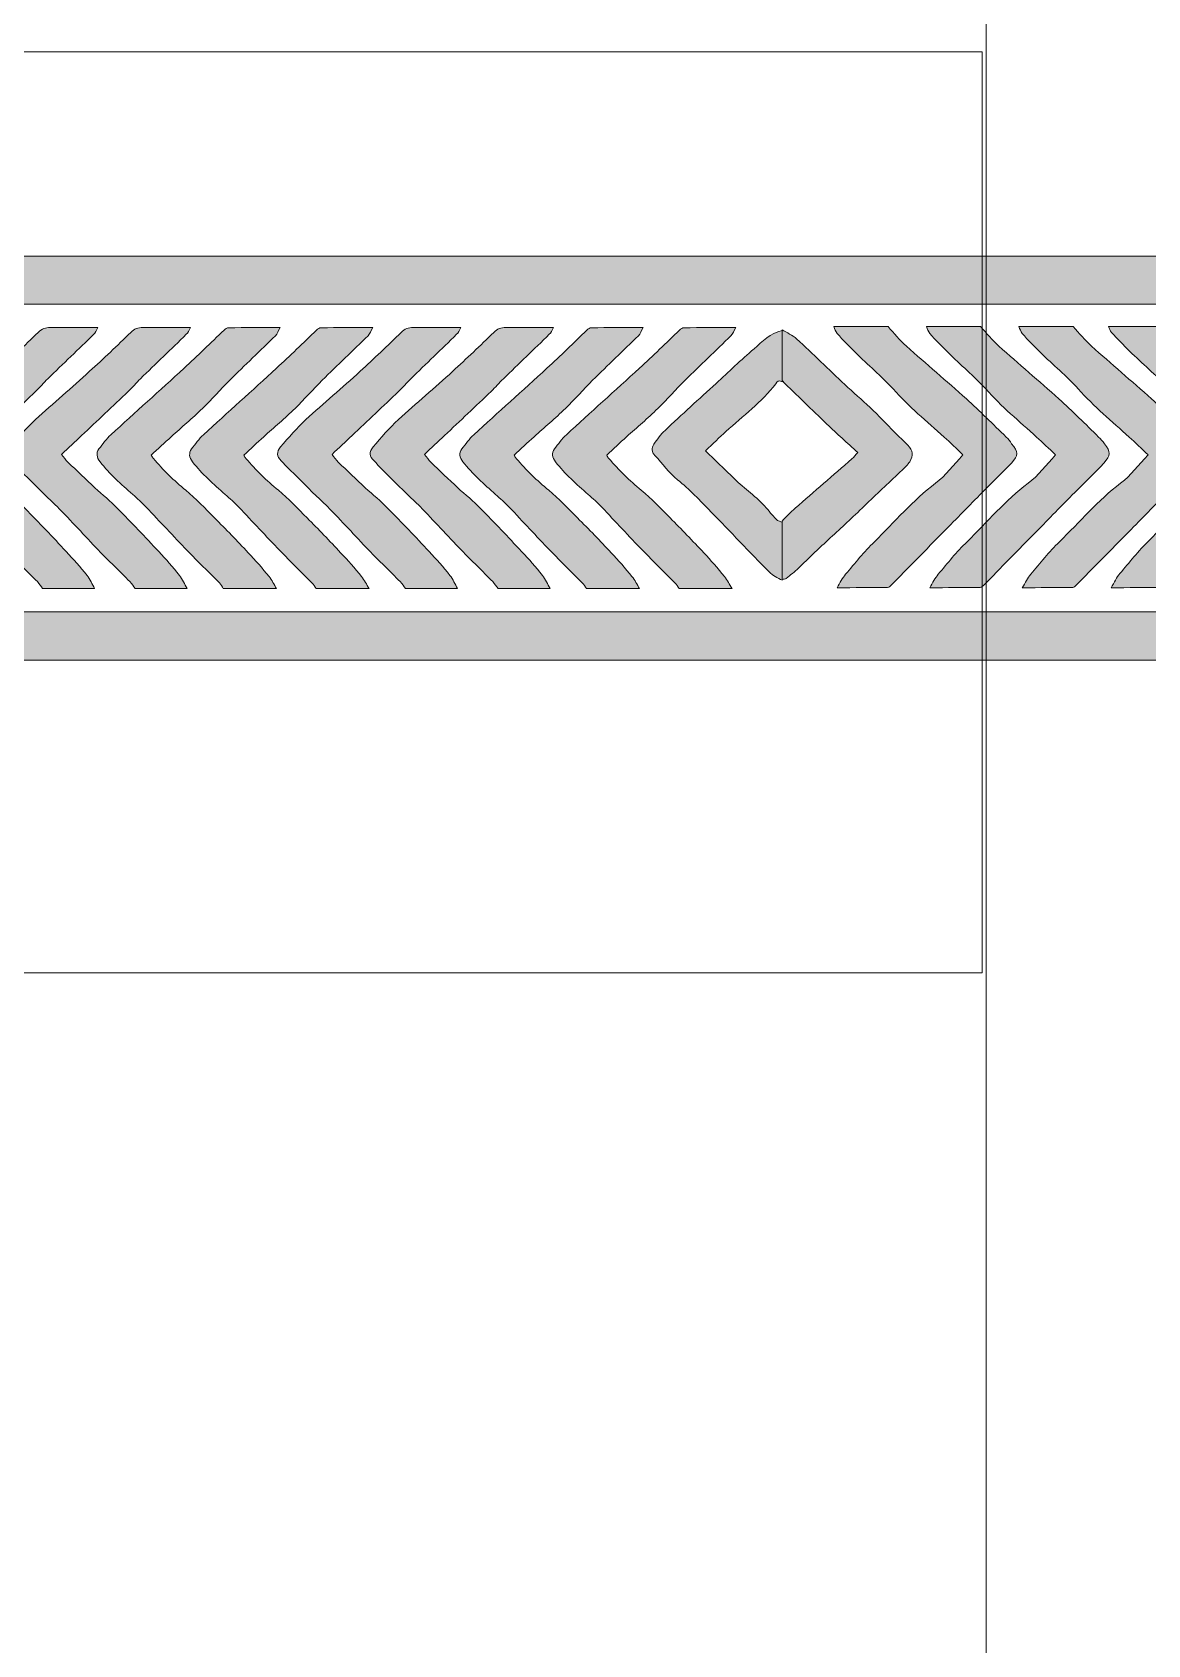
# Model space of a CAD drawing. Header units: millimetres. Extents: x 81 to 254, y 76 to 204.
# Drawn here: x 115.96 to 124.13, y 186.2 to 198.01 of the extents above; entities that cross this region are included whole.
import ezdxf

# ---------------------------------------------------------------- set-up
doc = ezdxf.new("R2010")
doc.units = ezdxf.units.MM
doc.header["$MEASUREMENT"] = 0
doc.layers.get('0').update_dxf_attribs({"lineweight": 0})

# ---------------------------------------------------------------- blocks, each defined once
blk = doc.blocks.new('Block_8')
at = {"true_color": 0xbbbdbf, "transparency": 33554687}
h = blk.add_hatch(color=9, dxfattribs=at)
edge = h.paths.add_edge_path()
edge.add_spline(control_points=[(116.038, 193.936), (116.026, 193.953), (116.015, 193.971), (116, 193.987), (115.924, 194.064), (115.845, 194.14), (115.77, 194.218), (115.667, 194.324), (115.568, 194.432), (115.466, 194.538), (115.435, 194.572), (115.398, 194.602), (115.365, 194.635), (115.286, 194.713), (115.206, 194.791), (115.129, 194.871), (115.095, 194.908), (115.091, 194.935), (115.123, 194.973), (115.182, 195.043), (115.241, 195.112), (115.308, 195.174), (115.439, 195.294), (115.575, 195.408), (115.705, 195.527), (115.807, 195.62), (115.907, 195.716), (116.005, 195.812), (116.033, 195.838), (116.059, 195.849), (116.096, 195.848), (116.196, 195.846), (116.297, 195.848), (116.397, 195.848), (116.409, 195.848), (116.421, 195.848), (116.444, 195.848), (116.431, 195.826), (116.424, 195.809), (116.413, 195.798), (116.302, 195.689), (116.188, 195.582), (116.077, 195.473), (116.046, 195.443), (116.019, 195.41), (115.987, 195.38), (115.875, 195.272), (115.761, 195.164), (115.646, 195.057), (115.598, 195.011), (115.55, 194.966), (115.5, 194.919), (115.517, 194.898), (115.529, 194.877), (115.545, 194.862), (115.611, 194.798), (115.677, 194.736), (115.743, 194.674), (115.798, 194.623), (115.858, 194.577), (115.91, 194.523), (116.012, 194.42), (116.112, 194.314), (116.211, 194.208), (116.263, 194.151), (116.315, 194.093), (116.364, 194.033), (116.386, 194.004), (116.401, 193.969), (116.419, 193.936), (116.292, 193.936), (116.165, 193.936), (116.038, 193.936)], knot_values=[0, 0, 0, 0, 1, 1, 1, 2, 2, 2, 3, 3, 3, 4, 4, 4, 5, 5, 5, 6, 6, 6, 7, 7, 7, 8, 8, 8, 9, 9, 9, 10, 10, 10, 11, 11, 11, 12, 12, 12, 13, 13, 13, 14, 14, 14, 15, 15, 15, 16, 16, 16, 17, 17, 17, 18, 18, 18, 19, 19, 19, 20, 20, 20, 21, 21, 21, 22, 22, 22, 23, 23, 23, 24, 24, 24, 24], degree=3, periodic=0)
h = blk.add_hatch(color=9, dxfattribs=at)
edge = h.paths.add_edge_path()
edge.add_spline(control_points=[(116.716, 193.936), (116.704, 193.953), (116.693, 193.971), (116.678, 193.987), (116.602, 194.064), (116.522, 194.14), (116.447, 194.218), (116.345, 194.324), (116.247, 194.432), (116.144, 194.538), (116.111, 194.572), (116.075, 194.602), (116.042, 194.635), (115.964, 194.713), (115.884, 194.791), (115.807, 194.871), (115.773, 194.908), (115.769, 194.935), (115.801, 194.973), (115.86, 195.043), (115.92, 195.112), (115.986, 195.174), (116.117, 195.294), (116.252, 195.408), (116.383, 195.527), (116.486, 195.62), (116.585, 195.716), (116.684, 195.812), (116.71, 195.838), (116.736, 195.849), (116.774, 195.848), (116.874, 195.846), (116.974, 195.848), (117.075, 195.848), (117.087, 195.848), (117.1, 195.848), (117.122, 195.848), (117.109, 195.826), (117.103, 195.809), (117.091, 195.798), (116.98, 195.689), (116.866, 195.582), (116.755, 195.473), (116.724, 195.443), (116.697, 195.41), (116.666, 195.38), (116.552, 195.272), (116.438, 195.164), (116.324, 195.057), (116.276, 195.011), (116.228, 194.966), (116.177, 194.919), (116.195, 194.898), (116.207, 194.877), (116.224, 194.862), (116.29, 194.798), (116.354, 194.736), (116.421, 194.674), (116.476, 194.623), (116.536, 194.577), (116.587, 194.523), (116.69, 194.42), (116.789, 194.314), (116.889, 194.208), (116.942, 194.151), (116.992, 194.093), (117.041, 194.033), (117.063, 194.004), (117.078, 193.969), (117.097, 193.936), (116.97, 193.936), (116.843, 193.936), (116.716, 193.936)], knot_values=[0, 0, 0, 0, 1, 1, 1, 2, 2, 2, 3, 3, 3, 4, 4, 4, 5, 5, 5, 6, 6, 6, 7, 7, 7, 8, 8, 8, 9, 9, 9, 10, 10, 10, 11, 11, 11, 12, 12, 12, 13, 13, 13, 14, 14, 14, 15, 15, 15, 16, 16, 16, 17, 17, 17, 18, 18, 18, 19, 19, 19, 20, 20, 20, 21, 21, 21, 22, 22, 22, 23, 23, 23, 24, 24, 24, 24], degree=3, periodic=0)
h = blk.add_hatch(color=9, dxfattribs=at)
edge = h.paths.add_edge_path()
edge.add_spline(control_points=[(117.362, 193.936), (117.353, 193.95), (117.345, 193.966), (117.333, 193.978), (117.256, 194.057), (117.175, 194.135), (117.097, 194.215), (116.997, 194.32), (116.897, 194.427), (116.797, 194.532), (116.766, 194.565), (116.731, 194.596), (116.698, 194.626), (116.613, 194.701), (116.528, 194.775), (116.459, 194.865), (116.434, 194.897), (116.428, 194.927), (116.451, 194.959), (116.478, 194.995), (116.506, 195.033), (116.539, 195.063), (116.716, 195.226), (116.897, 195.386), (117.074, 195.549), (117.174, 195.64), (117.269, 195.736), (117.368, 195.829), (117.376, 195.837), (117.389, 195.846), (117.4, 195.846), (117.522, 195.848), (117.645, 195.848), (117.779, 195.848), (117.765, 195.823), (117.757, 195.802), (117.744, 195.788), (117.633, 195.679), (117.519, 195.572), (117.409, 195.462), (117.339, 195.395), (117.278, 195.321), (117.209, 195.255), (117.135, 195.183), (117.056, 195.117), (116.98, 195.048), (116.932, 195.004), (116.883, 194.959), (116.833, 194.913), (116.84, 194.903), (116.845, 194.895), (116.85, 194.889), (116.922, 194.804), (117.001, 194.727), (117.087, 194.656), (117.162, 194.594), (117.229, 194.523), (117.298, 194.454), (117.381, 194.37), (117.463, 194.286), (117.544, 194.199), (117.597, 194.144), (117.648, 194.085), (117.697, 194.025), (117.718, 193.998), (117.734, 193.966), (117.751, 193.936), (117.622, 193.936), (117.492, 193.936), (117.362, 193.936)], knot_values=[0, 0, 0, 0, 1, 1, 1, 2, 2, 2, 3, 3, 3, 4, 4, 4, 5, 5, 5, 6, 6, 6, 7, 7, 7, 8, 8, 8, 9, 9, 9, 10, 10, 10, 11, 11, 11, 12, 12, 12, 13, 13, 13, 14, 14, 14, 15, 15, 15, 16, 16, 16, 17, 17, 17, 18, 18, 18, 19, 19, 19, 20, 20, 20, 21, 21, 21, 22, 22, 22, 23, 23, 23, 23], degree=3, periodic=0)
h = blk.add_hatch(color=9, dxfattribs=at)
edge = h.paths.add_edge_path()
edge.add_spline(control_points=[(118.041, 193.936), (118.031, 193.95), (118.024, 193.966), (118.011, 193.978), (117.934, 194.057), (117.852, 194.135), (117.776, 194.215), (117.675, 194.32), (117.576, 194.427), (117.475, 194.532), (117.444, 194.565), (117.409, 194.596), (117.375, 194.626), (117.291, 194.701), (117.206, 194.775), (117.136, 194.865), (117.112, 194.897), (117.107, 194.927), (117.13, 194.959), (117.156, 194.995), (117.184, 195.033), (117.217, 195.063), (117.394, 195.226), (117.574, 195.386), (117.751, 195.549), (117.851, 195.64), (117.947, 195.736), (118.045, 195.829), (118.055, 195.837), (118.067, 195.846), (118.078, 195.846), (118.2, 195.848), (118.323, 195.848), (118.458, 195.848), (118.442, 195.823), (118.436, 195.802), (118.422, 195.788), (118.311, 195.679), (118.197, 195.572), (118.087, 195.462), (118.018, 195.395), (117.956, 195.321), (117.887, 195.255), (117.813, 195.183), (117.734, 195.117), (117.658, 195.048), (117.609, 195.004), (117.562, 194.959), (117.512, 194.913), (117.518, 194.903), (117.522, 194.895), (117.528, 194.889), (117.599, 194.804), (117.679, 194.727), (117.765, 194.656), (117.84, 194.594), (117.907, 194.523), (117.976, 194.454), (118.058, 194.37), (118.141, 194.286), (118.221, 194.199), (118.274, 194.144), (118.326, 194.085), (118.374, 194.025), (118.396, 193.998), (118.411, 193.966), (118.43, 193.936), (118.3, 193.936), (118.171, 193.936), (118.041, 193.936)], knot_values=[0, 0, 0, 0, 1, 1, 1, 2, 2, 2, 3, 3, 3, 4, 4, 4, 5, 5, 5, 6, 6, 6, 7, 7, 7, 8, 8, 8, 9, 9, 9, 10, 10, 10, 11, 11, 11, 12, 12, 12, 13, 13, 13, 14, 14, 14, 15, 15, 15, 16, 16, 16, 17, 17, 17, 18, 18, 18, 19, 19, 19, 20, 20, 20, 21, 21, 21, 22, 22, 22, 23, 23, 23, 23], degree=3, periodic=0)
h = blk.add_hatch(color=9, dxfattribs=at)
edge = h.paths.add_edge_path()
edge.add_spline(control_points=[(118.696, 193.936), (118.684, 193.953), (118.673, 193.971), (118.658, 193.987), (118.581, 194.064), (118.503, 194.14), (118.427, 194.218), (118.326, 194.324), (118.226, 194.432), (118.124, 194.538), (118.092, 194.572), (118.056, 194.602), (118.021, 194.635), (117.944, 194.713), (117.865, 194.791), (117.786, 194.871), (117.753, 194.908), (117.75, 194.935), (117.781, 194.973), (117.84, 195.043), (117.901, 195.112), (117.967, 195.174), (118.097, 195.294), (118.233, 195.408), (118.364, 195.527), (118.466, 195.62), (118.565, 195.716), (118.665, 195.812), (118.691, 195.838), (118.717, 195.849), (118.755, 195.848), (118.855, 195.846), (118.955, 195.848), (119.055, 195.848), (119.067, 195.848), (119.079, 195.848), (119.102, 195.848), (119.09, 195.826), (119.083, 195.809), (119.071, 195.798), (118.96, 195.689), (118.847, 195.582), (118.736, 195.473), (118.705, 195.443), (118.676, 195.41), (118.646, 195.38), (118.533, 195.272), (118.419, 195.164), (118.305, 195.057), (118.257, 195.011), (118.209, 194.966), (118.158, 194.919), (118.174, 194.898), (118.188, 194.877), (118.204, 194.862), (118.27, 194.798), (118.335, 194.736), (118.402, 194.674), (118.457, 194.623), (118.516, 194.577), (118.568, 194.523), (118.67, 194.42), (118.77, 194.314), (118.87, 194.208), (118.922, 194.151), (118.974, 194.093), (119.021, 194.033), (119.045, 194.004), (119.059, 193.969), (119.077, 193.936), (118.95, 193.936), (118.823, 193.936), (118.696, 193.936)], knot_values=[0, 0, 0, 0, 1, 1, 1, 2, 2, 2, 3, 3, 3, 4, 4, 4, 5, 5, 5, 6, 6, 6, 7, 7, 7, 8, 8, 8, 9, 9, 9, 10, 10, 10, 11, 11, 11, 12, 12, 12, 13, 13, 13, 14, 14, 14, 15, 15, 15, 16, 16, 16, 17, 17, 17, 18, 18, 18, 19, 19, 19, 20, 20, 20, 21, 21, 21, 22, 22, 22, 23, 23, 23, 24, 24, 24, 24], degree=3, periodic=0)
h = blk.add_hatch(color=9, dxfattribs=at)
edge = h.paths.add_edge_path()
edge.add_spline(control_points=[(119.374, 193.936), (119.362, 193.953), (119.351, 193.971), (119.336, 193.987), (119.26, 194.064), (119.181, 194.14), (119.106, 194.218), (119.003, 194.324), (118.903, 194.432), (118.803, 194.538), (118.77, 194.572), (118.733, 194.602), (118.7, 194.635), (118.622, 194.713), (118.542, 194.791), (118.466, 194.871), (118.431, 194.908), (118.427, 194.935), (118.459, 194.973), (118.518, 195.043), (118.577, 195.112), (118.644, 195.174), (118.775, 195.294), (118.911, 195.408), (119.042, 195.527), (119.144, 195.62), (119.243, 195.716), (119.343, 195.812), (119.368, 195.838), (119.394, 195.849), (119.432, 195.848), (119.532, 195.846), (119.632, 195.848), (119.733, 195.848), (119.746, 195.848), (119.758, 195.848), (119.78, 195.848), (119.768, 195.826), (119.762, 195.809), (119.749, 195.798), (119.638, 195.689), (119.525, 195.582), (119.414, 195.473), (119.382, 195.443), (119.355, 195.41), (119.324, 195.38), (119.209, 195.272), (119.097, 195.164), (118.982, 195.057), (118.934, 195.011), (118.886, 194.966), (118.836, 194.919), (118.853, 194.898), (118.865, 194.877), (118.882, 194.862), (118.948, 194.798), (119.013, 194.736), (119.079, 194.674), (119.135, 194.623), (119.194, 194.577), (119.246, 194.523), (119.349, 194.42), (119.447, 194.314), (119.547, 194.208), (119.6, 194.151), (119.651, 194.093), (119.699, 194.033), (119.722, 194.004), (119.737, 193.969), (119.755, 193.936), (119.629, 193.936), (119.502, 193.936), (119.374, 193.936)], knot_values=[0, 0, 0, 0, 1, 1, 1, 2, 2, 2, 3, 3, 3, 4, 4, 4, 5, 5, 5, 6, 6, 6, 7, 7, 7, 8, 8, 8, 9, 9, 9, 10, 10, 10, 11, 11, 11, 12, 12, 12, 13, 13, 13, 14, 14, 14, 15, 15, 15, 16, 16, 16, 17, 17, 17, 18, 18, 18, 19, 19, 19, 20, 20, 20, 21, 21, 21, 22, 22, 22, 23, 23, 23, 24, 24, 24, 24], degree=3, periodic=0)
h = blk.add_hatch(color=9, dxfattribs=at)
edge = h.paths.add_edge_path()
edge.add_spline(control_points=[(120.022, 193.936), (120.011, 193.95), (120.003, 193.966), (119.991, 193.978), (119.913, 194.057), (119.833, 194.135), (119.755, 194.215), (119.655, 194.32), (119.556, 194.427), (119.456, 194.532), (119.424, 194.565), (119.389, 194.596), (119.356, 194.626), (119.271, 194.701), (119.187, 194.775), (119.117, 194.865), (119.092, 194.897), (119.087, 194.927), (119.109, 194.959), (119.137, 194.995), (119.164, 195.033), (119.197, 195.063), (119.374, 195.226), (119.555, 195.386), (119.732, 195.549), (119.832, 195.64), (119.928, 195.736), (120.025, 195.829), (120.034, 195.837), (120.047, 195.846), (120.058, 195.846), (120.18, 195.848), (120.303, 195.848), (120.437, 195.848), (120.423, 195.823), (120.416, 195.802), (120.402, 195.788), (120.291, 195.679), (120.178, 195.572), (120.067, 195.462), (119.999, 195.395), (119.936, 195.321), (119.867, 195.255), (119.793, 195.183), (119.715, 195.117), (119.638, 195.048), (119.59, 195.004), (119.541, 194.959), (119.491, 194.913), (119.499, 194.903), (119.503, 194.895), (119.508, 194.889), (119.58, 194.804), (119.659, 194.727), (119.746, 194.656), (119.819, 194.594), (119.888, 194.523), (119.956, 194.454), (120.04, 194.37), (120.122, 194.286), (120.202, 194.199), (120.255, 194.144), (120.306, 194.085), (120.355, 194.025), (120.377, 193.998), (120.392, 193.966), (120.41, 193.936), (120.281, 193.936), (120.152, 193.936), (120.022, 193.936)], knot_values=[0, 0, 0, 0, 1, 1, 1, 2, 2, 2, 3, 3, 3, 4, 4, 4, 5, 5, 5, 6, 6, 6, 7, 7, 7, 8, 8, 8, 9, 9, 9, 10, 10, 10, 11, 11, 11, 12, 12, 12, 13, 13, 13, 14, 14, 14, 15, 15, 15, 16, 16, 16, 17, 17, 17, 18, 18, 18, 19, 19, 19, 20, 20, 20, 21, 21, 21, 22, 22, 22, 23, 23, 23, 23], degree=3, periodic=0)
h = blk.add_hatch(color=9, dxfattribs=at)
edge = h.paths.add_edge_path()
edge.add_spline(control_points=[(120.7, 193.936), (120.69, 193.95), (120.682, 193.966), (120.67, 193.978), (120.591, 194.057), (120.511, 194.135), (120.434, 194.215), (120.332, 194.32), (120.234, 194.427), (120.134, 194.532), (120.102, 194.565), (120.068, 194.596), (120.034, 194.626), (119.949, 194.701), (119.864, 194.775), (119.795, 194.865), (119.771, 194.897), (119.764, 194.927), (119.788, 194.959), (119.815, 194.995), (119.841, 195.033), (119.875, 195.063), (120.052, 195.226), (120.231, 195.386), (120.41, 195.549), (120.51, 195.64), (120.606, 195.736), (120.704, 195.829), (120.713, 195.837), (120.725, 195.846), (120.735, 195.846), (120.858, 195.848), (120.982, 195.848), (121.116, 195.848), (121.101, 195.823), (121.095, 195.802), (121.08, 195.788), (120.969, 195.679), (120.856, 195.572), (120.744, 195.462), (120.676, 195.395), (120.614, 195.321), (120.544, 195.255), (120.471, 195.183), (120.393, 195.117), (120.316, 195.048), (120.267, 195.004), (120.219, 194.959), (120.17, 194.913), (120.176, 194.903), (120.18, 194.895), (120.186, 194.889), (120.258, 194.804), (120.338, 194.727), (120.423, 194.656), (120.498, 194.594), (120.566, 194.523), (120.635, 194.454), (120.717, 194.37), (120.799, 194.286), (120.881, 194.199), (120.932, 194.144), (120.984, 194.085), (121.032, 194.025), (121.054, 193.998), (121.069, 193.966), (121.088, 193.936), (120.958, 193.936), (120.829, 193.936), (120.7, 193.936)], knot_values=[0, 0, 0, 0, 1, 1, 1, 2, 2, 2, 3, 3, 3, 4, 4, 4, 5, 5, 5, 6, 6, 6, 7, 7, 7, 8, 8, 8, 9, 9, 9, 10, 10, 10, 11, 11, 11, 12, 12, 12, 13, 13, 13, 14, 14, 14, 15, 15, 15, 16, 16, 16, 17, 17, 17, 18, 18, 18, 19, 19, 19, 20, 20, 20, 21, 21, 21, 22, 22, 22, 23, 23, 23, 23], degree=3, periodic=0)
h = blk.add_hatch(color=9, dxfattribs=at)
edge = h.paths.add_edge_path()
edge.add_spline(control_points=[(121.454, 193.997), (121.422, 194.016), (121.386, 194.031), (121.36, 194.058), (121.216, 194.204), (121.076, 194.353), (120.932, 194.499), (120.854, 194.58), (120.776, 194.663), (120.689, 194.733), (120.624, 194.785), (120.578, 194.851), (120.523, 194.911), (120.499, 194.936), (120.496, 194.966), (120.516, 194.994), (120.54, 195.029), (120.564, 195.066), (120.597, 195.094), (120.72, 195.211), (120.846, 195.324), (120.971, 195.438), (121.063, 195.523), (121.154, 195.611), (121.249, 195.691), (121.311, 195.744), (121.366, 195.81), (121.454, 195.825), (121.454, 195.7), (121.454, 195.575), (121.454, 195.451), (121.432, 195.468), (121.419, 195.451), (121.408, 195.436), (121.304, 195.302), (121.169, 195.2), (121.043, 195.087), (120.996, 195.043), (120.95, 194.997), (120.893, 194.945), (120.976, 194.865), (121.054, 194.789), (121.134, 194.714), (121.211, 194.643), (121.299, 194.583), (121.364, 194.497), (121.381, 194.475), (121.401, 194.455), (121.422, 194.436), (121.429, 194.429), (121.443, 194.428), (121.454, 194.423), (121.454, 194.281), (121.454, 194.139), (121.454, 193.997)], knot_values=[0, 0, 0, 0, 1, 1, 1, 2, 2, 2, 3, 3, 3, 4, 4, 4, 5, 5, 5, 6, 6, 6, 7, 7, 7, 8, 8, 8, 9, 9, 9, 10, 10, 10, 11, 11, 11, 12, 12, 12, 13, 13, 13, 14, 14, 14, 15, 15, 15, 16, 16, 16, 17, 17, 17, 18, 18, 18, 18], degree=3, periodic=0)
for points, knots in [([(116.038, 193.936), (116.026, 193.953), (116.015, 193.971), (116, 193.987), (115.924, 194.064), (115.845, 194.14), (115.77, 194.218), (115.667, 194.324), (115.568, 194.432), (115.466, 194.538), (115.435, 194.572), (115.398, 194.602), (115.365, 194.635), (115.286, 194.713), (115.206, 194.791), (115.129, 194.871), (115.095, 194.908), (115.091, 194.935), (115.123, 194.973), (115.182, 195.043), (115.241, 195.112), (115.308, 195.174), (115.439, 195.294), (115.575, 195.408), (115.705, 195.527), (115.807, 195.62), (115.907, 195.716), (116.005, 195.812), (116.033, 195.838), (116.059, 195.849), (116.096, 195.848), (116.196, 195.846), (116.297, 195.848), (116.397, 195.848), (116.409, 195.848), (116.421, 195.848), (116.444, 195.848), (116.431, 195.826), (116.424, 195.809), (116.413, 195.798), (116.302, 195.689), (116.188, 195.582), (116.077, 195.473), (116.046, 195.443), (116.019, 195.41), (115.987, 195.38), (115.875, 195.272), (115.761, 195.164), (115.646, 195.057), (115.598, 195.011), (115.55, 194.966), (115.5, 194.919), (115.517, 194.898), (115.529, 194.877), (115.545, 194.862), (115.611, 194.798), (115.677, 194.736), (115.743, 194.674), (115.798, 194.623), (115.858, 194.577), (115.91, 194.523), (116.012, 194.42), (116.112, 194.314), (116.211, 194.208), (116.263, 194.151), (116.315, 194.093), (116.364, 194.033), (116.386, 194.004), (116.401, 193.969), (116.419, 193.936), (116.292, 193.936), (116.165, 193.936), (116.038, 193.936)], [0, 0, 0, 0, 1, 1, 1, 2, 2, 2, 3, 3, 3, 4, 4, 4, 5, 5, 5, 6, 6, 6, 7, 7, 7, 8, 8, 8, 9, 9, 9, 10, 10, 10, 11, 11, 11, 12, 12, 12, 13, 13, 13, 14, 14, 14, 15, 15, 15, 16, 16, 16, 17, 17, 17, 18, 18, 18, 19, 19, 19, 20, 20, 20, 21, 21, 21, 22, 22, 22, 23, 23, 23, 24, 24, 24, 24]), ([(116.716, 193.936), (116.704, 193.953), (116.693, 193.971), (116.678, 193.987), (116.602, 194.064), (116.522, 194.14), (116.447, 194.218), (116.345, 194.324), (116.247, 194.432), (116.144, 194.538), (116.111, 194.572), (116.075, 194.602), (116.042, 194.635), (115.964, 194.713), (115.884, 194.791), (115.807, 194.871), (115.773, 194.908), (115.769, 194.935), (115.801, 194.973), (115.86, 195.043), (115.92, 195.112), (115.986, 195.174), (116.117, 195.294), (116.252, 195.408), (116.383, 195.527), (116.486, 195.62), (116.585, 195.716), (116.684, 195.812), (116.71, 195.838), (116.736, 195.849), (116.774, 195.848), (116.874, 195.846), (116.974, 195.848), (117.075, 195.848), (117.087, 195.848), (117.1, 195.848), (117.122, 195.848), (117.109, 195.826), (117.103, 195.809), (117.091, 195.798), (116.98, 195.689), (116.866, 195.582), (116.755, 195.473), (116.724, 195.443), (116.697, 195.41), (116.666, 195.38), (116.552, 195.272), (116.438, 195.164), (116.324, 195.057), (116.276, 195.011), (116.228, 194.966), (116.177, 194.919), (116.195, 194.898), (116.207, 194.877), (116.224, 194.862), (116.29, 194.798), (116.354, 194.736), (116.421, 194.674), (116.476, 194.623), (116.536, 194.577), (116.587, 194.523), (116.69, 194.42), (116.789, 194.314), (116.889, 194.208), (116.942, 194.151), (116.992, 194.093), (117.041, 194.033), (117.063, 194.004), (117.078, 193.969), (117.097, 193.936), (116.97, 193.936), (116.843, 193.936), (116.716, 193.936)], [0, 0, 0, 0, 1, 1, 1, 2, 2, 2, 3, 3, 3, 4, 4, 4, 5, 5, 5, 6, 6, 6, 7, 7, 7, 8, 8, 8, 9, 9, 9, 10, 10, 10, 11, 11, 11, 12, 12, 12, 13, 13, 13, 14, 14, 14, 15, 15, 15, 16, 16, 16, 17, 17, 17, 18, 18, 18, 19, 19, 19, 20, 20, 20, 21, 21, 21, 22, 22, 22, 23, 23, 23, 24, 24, 24, 24]), ([(117.362, 193.936), (117.353, 193.95), (117.345, 193.966), (117.333, 193.978), (117.256, 194.057), (117.175, 194.135), (117.097, 194.215), (116.997, 194.32), (116.897, 194.427), (116.797, 194.532), (116.766, 194.565), (116.731, 194.596), (116.698, 194.626), (116.613, 194.701), (116.528, 194.775), (116.459, 194.865), (116.434, 194.897), (116.428, 194.927), (116.451, 194.959), (116.478, 194.995), (116.506, 195.033), (116.539, 195.063), (116.716, 195.226), (116.897, 195.386), (117.074, 195.549), (117.174, 195.64), (117.269, 195.736), (117.368, 195.829), (117.376, 195.837), (117.389, 195.846), (117.4, 195.846), (117.522, 195.848), (117.645, 195.848), (117.779, 195.848), (117.765, 195.823), (117.757, 195.802), (117.744, 195.788), (117.633, 195.679), (117.519, 195.572), (117.409, 195.462), (117.339, 195.395), (117.278, 195.321), (117.209, 195.255), (117.135, 195.183), (117.056, 195.117), (116.98, 195.048), (116.932, 195.004), (116.883, 194.959), (116.833, 194.913), (116.84, 194.903), (116.845, 194.895), (116.85, 194.889), (116.922, 194.804), (117.001, 194.727), (117.087, 194.656), (117.162, 194.594), (117.229, 194.523), (117.298, 194.454), (117.381, 194.37), (117.463, 194.286), (117.544, 194.199), (117.597, 194.144), (117.648, 194.085), (117.697, 194.025), (117.718, 193.998), (117.734, 193.966), (117.751, 193.936), (117.622, 193.936), (117.492, 193.936), (117.362, 193.936)], [0, 0, 0, 0, 1, 1, 1, 2, 2, 2, 3, 3, 3, 4, 4, 4, 5, 5, 5, 6, 6, 6, 7, 7, 7, 8, 8, 8, 9, 9, 9, 10, 10, 10, 11, 11, 11, 12, 12, 12, 13, 13, 13, 14, 14, 14, 15, 15, 15, 16, 16, 16, 17, 17, 17, 18, 18, 18, 19, 19, 19, 20, 20, 20, 21, 21, 21, 22, 22, 22, 23, 23, 23, 23]), ([(118.041, 193.936), (118.031, 193.95), (118.024, 193.966), (118.011, 193.978), (117.934, 194.057), (117.852, 194.135), (117.776, 194.215), (117.675, 194.32), (117.576, 194.427), (117.475, 194.532), (117.444, 194.565), (117.409, 194.596), (117.375, 194.626), (117.291, 194.701), (117.206, 194.775), (117.136, 194.865), (117.112, 194.897), (117.107, 194.927), (117.13, 194.959), (117.156, 194.995), (117.184, 195.033), (117.217, 195.063), (117.394, 195.226), (117.574, 195.386), (117.751, 195.549), (117.851, 195.64), (117.947, 195.736), (118.045, 195.829), (118.055, 195.837), (118.067, 195.846), (118.078, 195.846), (118.2, 195.848), (118.323, 195.848), (118.458, 195.848), (118.442, 195.823), (118.436, 195.802), (118.422, 195.788), (118.311, 195.679), (118.197, 195.572), (118.087, 195.462), (118.018, 195.395), (117.956, 195.321), (117.887, 195.255), (117.813, 195.183), (117.734, 195.117), (117.658, 195.048), (117.609, 195.004), (117.562, 194.959), (117.512, 194.913), (117.518, 194.903), (117.522, 194.895), (117.528, 194.889), (117.599, 194.804), (117.679, 194.727), (117.765, 194.656), (117.84, 194.594), (117.907, 194.523), (117.976, 194.454), (118.058, 194.37), (118.141, 194.286), (118.221, 194.199), (118.274, 194.144), (118.326, 194.085), (118.374, 194.025), (118.396, 193.998), (118.411, 193.966), (118.43, 193.936), (118.3, 193.936), (118.171, 193.936), (118.041, 193.936)], [0, 0, 0, 0, 1, 1, 1, 2, 2, 2, 3, 3, 3, 4, 4, 4, 5, 5, 5, 6, 6, 6, 7, 7, 7, 8, 8, 8, 9, 9, 9, 10, 10, 10, 11, 11, 11, 12, 12, 12, 13, 13, 13, 14, 14, 14, 15, 15, 15, 16, 16, 16, 17, 17, 17, 18, 18, 18, 19, 19, 19, 20, 20, 20, 21, 21, 21, 22, 22, 22, 23, 23, 23, 23]), ([(118.696, 193.936), (118.684, 193.953), (118.673, 193.971), (118.658, 193.987), (118.581, 194.064), (118.503, 194.14), (118.427, 194.218), (118.326, 194.324), (118.226, 194.432), (118.124, 194.538), (118.092, 194.572), (118.056, 194.602), (118.021, 194.635), (117.944, 194.713), (117.865, 194.791), (117.786, 194.871), (117.753, 194.908), (117.75, 194.935), (117.781, 194.973), (117.84, 195.043), (117.901, 195.112), (117.967, 195.174), (118.097, 195.294), (118.233, 195.408), (118.364, 195.527), (118.466, 195.62), (118.565, 195.716), (118.665, 195.812), (118.691, 195.838), (118.717, 195.849), (118.755, 195.848), (118.855, 195.846), (118.955, 195.848), (119.055, 195.848), (119.067, 195.848), (119.079, 195.848), (119.102, 195.848), (119.09, 195.826), (119.083, 195.809), (119.071, 195.798), (118.96, 195.689), (118.847, 195.582), (118.736, 195.473), (118.705, 195.443), (118.676, 195.41), (118.646, 195.38), (118.533, 195.272), (118.419, 195.164), (118.305, 195.057), (118.257, 195.011), (118.209, 194.966), (118.158, 194.919), (118.174, 194.898), (118.188, 194.877), (118.204, 194.862), (118.27, 194.798), (118.335, 194.736), (118.402, 194.674), (118.457, 194.623), (118.516, 194.577), (118.568, 194.523), (118.67, 194.42), (118.77, 194.314), (118.87, 194.208), (118.922, 194.151), (118.974, 194.093), (119.021, 194.033), (119.045, 194.004), (119.059, 193.969), (119.077, 193.936), (118.95, 193.936), (118.823, 193.936), (118.696, 193.936)], [0, 0, 0, 0, 1, 1, 1, 2, 2, 2, 3, 3, 3, 4, 4, 4, 5, 5, 5, 6, 6, 6, 7, 7, 7, 8, 8, 8, 9, 9, 9, 10, 10, 10, 11, 11, 11, 12, 12, 12, 13, 13, 13, 14, 14, 14, 15, 15, 15, 16, 16, 16, 17, 17, 17, 18, 18, 18, 19, 19, 19, 20, 20, 20, 21, 21, 21, 22, 22, 22, 23, 23, 23, 24, 24, 24, 24]), ([(119.374, 193.936), (119.362, 193.953), (119.351, 193.971), (119.336, 193.987), (119.26, 194.064), (119.181, 194.14), (119.106, 194.218), (119.003, 194.324), (118.903, 194.432), (118.803, 194.538), (118.77, 194.572), (118.733, 194.602), (118.7, 194.635), (118.622, 194.713), (118.542, 194.791), (118.466, 194.871), (118.431, 194.908), (118.427, 194.935), (118.459, 194.973), (118.518, 195.043), (118.577, 195.112), (118.644, 195.174), (118.775, 195.294), (118.911, 195.408), (119.042, 195.527), (119.144, 195.62), (119.243, 195.716), (119.343, 195.812), (119.368, 195.838), (119.394, 195.849), (119.432, 195.848), (119.532, 195.846), (119.632, 195.848), (119.733, 195.848), (119.746, 195.848), (119.758, 195.848), (119.78, 195.848), (119.768, 195.826), (119.762, 195.809), (119.749, 195.798), (119.638, 195.689), (119.525, 195.582), (119.414, 195.473), (119.382, 195.443), (119.355, 195.41), (119.324, 195.38), (119.209, 195.272), (119.097, 195.164), (118.982, 195.057), (118.934, 195.011), (118.886, 194.966), (118.836, 194.919), (118.853, 194.898), (118.865, 194.877), (118.882, 194.862), (118.948, 194.798), (119.013, 194.736), (119.079, 194.674), (119.135, 194.623), (119.194, 194.577), (119.246, 194.523), (119.349, 194.42), (119.447, 194.314), (119.547, 194.208), (119.6, 194.151), (119.651, 194.093), (119.699, 194.033), (119.722, 194.004), (119.737, 193.969), (119.755, 193.936), (119.629, 193.936), (119.502, 193.936), (119.374, 193.936)], [0, 0, 0, 0, 1, 1, 1, 2, 2, 2, 3, 3, 3, 4, 4, 4, 5, 5, 5, 6, 6, 6, 7, 7, 7, 8, 8, 8, 9, 9, 9, 10, 10, 10, 11, 11, 11, 12, 12, 12, 13, 13, 13, 14, 14, 14, 15, 15, 15, 16, 16, 16, 17, 17, 17, 18, 18, 18, 19, 19, 19, 20, 20, 20, 21, 21, 21, 22, 22, 22, 23, 23, 23, 24, 24, 24, 24]), ([(120.022, 193.936), (120.011, 193.95), (120.003, 193.966), (119.991, 193.978), (119.913, 194.057), (119.833, 194.135), (119.755, 194.215), (119.655, 194.32), (119.556, 194.427), (119.456, 194.532), (119.424, 194.565), (119.389, 194.596), (119.356, 194.626), (119.271, 194.701), (119.187, 194.775), (119.117, 194.865), (119.092, 194.897), (119.087, 194.927), (119.109, 194.959), (119.137, 194.995), (119.164, 195.033), (119.197, 195.063), (119.374, 195.226), (119.555, 195.386), (119.732, 195.549), (119.832, 195.64), (119.928, 195.736), (120.025, 195.829), (120.034, 195.837), (120.047, 195.846), (120.058, 195.846), (120.18, 195.848), (120.303, 195.848), (120.437, 195.848), (120.423, 195.823), (120.416, 195.802), (120.402, 195.788), (120.291, 195.679), (120.178, 195.572), (120.067, 195.462), (119.999, 195.395), (119.936, 195.321), (119.867, 195.255), (119.793, 195.183), (119.715, 195.117), (119.638, 195.048), (119.59, 195.004), (119.541, 194.959), (119.491, 194.913), (119.499, 194.903), (119.503, 194.895), (119.508, 194.889), (119.58, 194.804), (119.659, 194.727), (119.746, 194.656), (119.819, 194.594), (119.888, 194.523), (119.956, 194.454), (120.04, 194.37), (120.122, 194.286), (120.202, 194.199), (120.255, 194.144), (120.306, 194.085), (120.355, 194.025), (120.377, 193.998), (120.392, 193.966), (120.41, 193.936), (120.281, 193.936), (120.152, 193.936), (120.022, 193.936)], [0, 0, 0, 0, 1, 1, 1, 2, 2, 2, 3, 3, 3, 4, 4, 4, 5, 5, 5, 6, 6, 6, 7, 7, 7, 8, 8, 8, 9, 9, 9, 10, 10, 10, 11, 11, 11, 12, 12, 12, 13, 13, 13, 14, 14, 14, 15, 15, 15, 16, 16, 16, 17, 17, 17, 18, 18, 18, 19, 19, 19, 20, 20, 20, 21, 21, 21, 22, 22, 22, 23, 23, 23, 23]), ([(120.7, 193.936), (120.69, 193.95), (120.682, 193.966), (120.67, 193.978), (120.591, 194.057), (120.511, 194.135), (120.434, 194.215), (120.332, 194.32), (120.234, 194.427), (120.134, 194.532), (120.102, 194.565), (120.068, 194.596), (120.034, 194.626), (119.949, 194.701), (119.864, 194.775), (119.795, 194.865), (119.771, 194.897), (119.764, 194.927), (119.788, 194.959), (119.815, 194.995), (119.841, 195.033), (119.875, 195.063), (120.052, 195.226), (120.231, 195.386), (120.41, 195.549), (120.51, 195.64), (120.606, 195.736), (120.704, 195.829), (120.713, 195.837), (120.725, 195.846), (120.735, 195.846), (120.858, 195.848), (120.982, 195.848), (121.116, 195.848), (121.101, 195.823), (121.095, 195.802), (121.08, 195.788), (120.969, 195.679), (120.856, 195.572), (120.744, 195.462), (120.676, 195.395), (120.614, 195.321), (120.544, 195.255), (120.471, 195.183), (120.393, 195.117), (120.316, 195.048), (120.267, 195.004), (120.219, 194.959), (120.17, 194.913), (120.176, 194.903), (120.18, 194.895), (120.186, 194.889), (120.258, 194.804), (120.338, 194.727), (120.423, 194.656), (120.498, 194.594), (120.566, 194.523), (120.635, 194.454), (120.717, 194.37), (120.799, 194.286), (120.881, 194.199), (120.932, 194.144), (120.984, 194.085), (121.032, 194.025), (121.054, 193.998), (121.069, 193.966), (121.088, 193.936), (120.958, 193.936), (120.829, 193.936), (120.7, 193.936)], [0, 0, 0, 0, 1, 1, 1, 2, 2, 2, 3, 3, 3, 4, 4, 4, 5, 5, 5, 6, 6, 6, 7, 7, 7, 8, 8, 8, 9, 9, 9, 10, 10, 10, 11, 11, 11, 12, 12, 12, 13, 13, 13, 14, 14, 14, 15, 15, 15, 16, 16, 16, 17, 17, 17, 18, 18, 18, 19, 19, 19, 20, 20, 20, 21, 21, 21, 22, 22, 22, 23, 23, 23, 23]), ([(121.454, 193.997), (121.422, 194.016), (121.386, 194.031), (121.36, 194.058), (121.216, 194.204), (121.076, 194.353), (120.932, 194.499), (120.854, 194.58), (120.776, 194.663), (120.689, 194.733), (120.624, 194.785), (120.578, 194.851), (120.523, 194.911), (120.499, 194.936), (120.496, 194.966), (120.516, 194.994), (120.54, 195.029), (120.564, 195.066), (120.597, 195.094), (120.72, 195.211), (120.846, 195.324), (120.971, 195.438), (121.063, 195.523), (121.154, 195.611), (121.249, 195.691), (121.311, 195.744), (121.366, 195.81), (121.454, 195.825), (121.454, 195.7), (121.454, 195.575), (121.454, 195.451), (121.432, 195.468), (121.419, 195.451), (121.408, 195.436), (121.304, 195.302), (121.169, 195.2), (121.043, 195.087), (120.996, 195.043), (120.95, 194.997), (120.893, 194.945), (120.976, 194.865), (121.054, 194.789), (121.134, 194.714), (121.211, 194.643), (121.299, 194.583), (121.364, 194.497), (121.381, 194.475), (121.401, 194.455), (121.422, 194.436), (121.429, 194.429), (121.443, 194.428), (121.454, 194.423), (121.454, 194.281), (121.454, 194.139), (121.454, 193.997)], [0, 0, 0, 0, 1, 1, 1, 2, 2, 2, 3, 3, 3, 4, 4, 4, 5, 5, 5, 6, 6, 6, 7, 7, 7, 8, 8, 8, 9, 9, 9, 10, 10, 10, 11, 11, 11, 12, 12, 12, 13, 13, 13, 14, 14, 14, 15, 15, 15, 16, 16, 16, 17, 17, 17, 18, 18, 18, 18])]:
    blk.add_open_spline(points, degree=3, knots=knots)
blk = doc.blocks.new('Block_9')
at = {"true_color": 0xbbbdbf, "transparency": 33554687}
h = blk.add_hatch(color=9, dxfattribs=at)
edge = h.paths.add_edge_path()
edge.add_spline(control_points=[(121.454, 195.832), (121.49, 195.81), (121.531, 195.792), (121.561, 195.764), (121.681, 195.655), (121.797, 195.541), (121.914, 195.43), (121.975, 195.374), (122.039, 195.319), (122.099, 195.262), (122.161, 195.203), (122.219, 195.142), (122.278, 195.082), (122.311, 195.05), (122.345, 195.018), (122.376, 194.986), (122.414, 194.947), (122.416, 194.91), (122.389, 194.865), (122.381, 194.854), (122.374, 194.843), (122.365, 194.834), (122.28, 194.752), (122.193, 194.671), (122.106, 194.589), (122.062, 194.547), (122.02, 194.504), (121.975, 194.463), (121.895, 194.387), (121.813, 194.312), (121.731, 194.237), (121.678, 194.187), (121.628, 194.136), (121.575, 194.087), (121.546, 194.06), (121.516, 194.035), (121.485, 194.011), (121.478, 194.005), (121.464, 194.007), (121.454, 194.004), (121.454, 194.146), (121.454, 194.288), (121.454, 194.431), (121.486, 194.462), (121.517, 194.496), (121.551, 194.525), (121.689, 194.646), (121.828, 194.766), (121.966, 194.886), (121.981, 194.899), (121.994, 194.915), (122.009, 194.932), (121.931, 195.004), (121.855, 195.071), (121.783, 195.141), (121.672, 195.246), (121.563, 195.353), (121.454, 195.459), (121.454, 195.584), (121.454, 195.708), (121.454, 195.832)], knot_values=[0, 0, 0, 0, 1, 1, 1, 2, 2, 2, 3, 3, 3, 4, 4, 4, 5, 5, 5, 6, 6, 6, 7, 7, 7, 8, 8, 8, 9, 9, 9, 10, 10, 10, 11, 11, 11, 12, 12, 12, 13, 13, 13, 14, 14, 14, 15, 15, 15, 16, 16, 16, 17, 17, 17, 18, 18, 18, 19, 19, 19, 20, 20, 20, 20], degree=3, periodic=0)
h = blk.add_hatch(color=9, dxfattribs=at)
edge = h.paths.add_edge_path()
edge.add_spline(control_points=[(122.231, 195.855), (122.274, 195.807), (122.317, 195.755), (122.365, 195.712), (122.51, 195.582), (122.659, 195.456), (122.804, 195.325), (122.904, 195.235), (122.999, 195.14), (123.096, 195.046), (123.111, 195.032), (123.124, 195.015), (123.136, 194.997), (123.185, 194.935), (123.187, 194.914), (123.134, 194.855), (123.065, 194.781), (122.99, 194.712), (122.92, 194.64), (122.826, 194.545), (122.733, 194.448), (122.637, 194.352), (122.508, 194.22), (122.379, 194.088), (122.249, 193.957), (122.242, 193.949), (122.23, 193.944), (122.22, 193.944), (122.101, 193.943), (121.983, 193.943), (121.858, 193.943), (121.88, 193.979), (121.896, 194.013), (121.92, 194.041), (121.988, 194.122), (122.055, 194.206), (122.131, 194.279), (122.278, 194.424), (122.412, 194.583), (122.579, 194.707), (122.653, 194.763), (122.71, 194.842), (122.779, 194.915), (122.731, 194.961), (122.686, 195.005), (122.641, 195.046), (122.514, 195.16), (122.383, 195.27), (122.267, 195.398), (122.181, 195.493), (122.083, 195.575), (121.992, 195.664), (121.945, 195.709), (121.901, 195.756), (121.858, 195.804), (121.845, 195.817), (121.842, 195.838), (121.834, 195.855), (121.966, 195.855), (122.098, 195.855), (122.231, 195.855)], knot_values=[0, 0, 0, 0, 1, 1, 1, 2, 2, 2, 3, 3, 3, 4, 4, 4, 5, 5, 5, 6, 6, 6, 7, 7, 7, 8, 8, 8, 9, 9, 9, 10, 10, 10, 11, 11, 11, 12, 12, 12, 13, 13, 13, 14, 14, 14, 15, 15, 15, 16, 16, 16, 17, 17, 17, 18, 18, 18, 19, 19, 19, 20, 20, 20, 20], degree=3, periodic=0)
h = blk.add_hatch(color=9, dxfattribs=at)
edge = h.paths.add_edge_path()
edge.add_spline(control_points=[(122.908, 195.855), (122.953, 195.807), (122.994, 195.755), (123.043, 195.712), (123.187, 195.582), (123.336, 195.456), (123.482, 195.325), (123.581, 195.235), (123.677, 195.14), (123.773, 195.046), (123.789, 195.032), (123.802, 195.015), (123.815, 194.997), (123.862, 194.935), (123.865, 194.914), (123.812, 194.855), (123.743, 194.781), (123.669, 194.712), (123.598, 194.64), (123.503, 194.545), (123.409, 194.448), (123.316, 194.352), (123.186, 194.22), (123.056, 194.088), (122.927, 193.957), (122.92, 193.949), (122.907, 193.944), (122.898, 193.944), (122.78, 193.943), (122.661, 193.943), (122.536, 193.943), (122.559, 193.979), (122.575, 194.013), (122.598, 194.041), (122.666, 194.122), (122.733, 194.206), (122.809, 194.279), (122.957, 194.424), (123.09, 194.583), (123.256, 194.707), (123.331, 194.763), (123.389, 194.842), (123.457, 194.915), (123.409, 194.961), (123.365, 195.005), (123.319, 195.046), (123.192, 195.16), (123.06, 195.27), (122.946, 195.398), (122.86, 195.493), (122.761, 195.575), (122.67, 195.664), (122.624, 195.709), (122.579, 195.756), (122.536, 195.804), (122.524, 195.817), (122.52, 195.838), (122.512, 195.855), (122.644, 195.855), (122.777, 195.855), (122.908, 195.855)], knot_values=[0, 0, 0, 0, 1, 1, 1, 2, 2, 2, 3, 3, 3, 4, 4, 4, 5, 5, 5, 6, 6, 6, 7, 7, 7, 8, 8, 8, 9, 9, 9, 10, 10, 10, 11, 11, 11, 12, 12, 12, 13, 13, 13, 14, 14, 14, 15, 15, 15, 16, 16, 16, 17, 17, 17, 18, 18, 18, 19, 19, 19, 20, 20, 20, 20], degree=3, periodic=0)
h = blk.add_hatch(color=9, dxfattribs=at)
edge = h.paths.add_edge_path()
edge.add_spline(control_points=[(123.586, 195.855), (123.631, 195.807), (123.672, 195.755), (123.721, 195.712), (123.865, 195.582), (124.015, 195.456), (124.16, 195.325), (124.259, 195.235), (124.354, 195.14), (124.45, 195.046), (124.467, 195.032), (124.48, 195.015), (124.493, 194.997), (124.541, 194.935), (124.543, 194.914), (124.489, 194.855), (124.421, 194.781), (124.347, 194.712), (124.276, 194.64), (124.182, 194.545), (124.089, 194.448), (123.994, 194.352), (123.865, 194.22), (123.735, 194.088), (123.604, 193.957), (123.598, 193.949), (123.586, 193.944), (123.576, 193.944), (123.457, 193.943), (123.34, 193.943), (123.214, 193.943), (123.236, 193.979), (123.253, 194.013), (123.276, 194.041), (123.344, 194.122), (123.411, 194.206), (123.486, 194.279), (123.634, 194.424), (123.768, 194.583), (123.934, 194.707), (124.009, 194.763), (124.066, 194.842), (124.135, 194.915), (124.087, 194.961), (124.042, 195.005), (123.997, 195.046), (123.869, 195.16), (123.739, 195.27), (123.624, 195.398), (123.538, 195.493), (123.439, 195.575), (123.347, 195.664), (123.3, 195.709), (123.256, 195.756), (123.213, 195.804), (123.202, 195.817), (123.197, 195.838), (123.189, 195.855), (123.322, 195.855), (123.455, 195.855), (123.586, 195.855)], knot_values=[0, 0, 0, 0, 1, 1, 1, 2, 2, 2, 3, 3, 3, 4, 4, 4, 5, 5, 5, 6, 6, 6, 7, 7, 7, 8, 8, 8, 9, 9, 9, 10, 10, 10, 11, 11, 11, 12, 12, 12, 13, 13, 13, 14, 14, 14, 15, 15, 15, 16, 16, 16, 17, 17, 17, 18, 18, 18, 19, 19, 19, 20, 20, 20, 20], degree=3, periodic=0)
h = blk.add_hatch(color=9, dxfattribs=at)
edge = h.paths.add_edge_path()
edge.add_spline(control_points=[(124.248, 195.855), (124.292, 195.809), (124.332, 195.76), (124.379, 195.717), (124.503, 195.604), (124.63, 195.493), (124.754, 195.38), (124.861, 195.285), (124.967, 195.188), (125.07, 195.09), (125.106, 195.056), (125.137, 195.017), (125.167, 194.977), (125.194, 194.94), (125.188, 194.917), (125.161, 194.881), (125.084, 194.778), (124.983, 194.701), (124.892, 194.613), (124.809, 194.532), (124.73, 194.445), (124.649, 194.361), (124.518, 194.226), (124.385, 194.091), (124.253, 193.956), (124.248, 193.951), (124.238, 193.944), (124.232, 193.944), (124.111, 193.943), (123.991, 193.943), (123.864, 193.943), (123.888, 193.982), (123.904, 194.018), (123.929, 194.047), (123.998, 194.128), (124.064, 194.212), (124.14, 194.286), (124.288, 194.431), (124.421, 194.59), (124.59, 194.716), (124.665, 194.772), (124.721, 194.851), (124.791, 194.923), (124.741, 194.97), (124.697, 195.013), (124.651, 195.055), (124.524, 195.168), (124.394, 195.279), (124.279, 195.407), (124.192, 195.502), (124.091, 195.585), (124, 195.675), (123.954, 195.719), (123.91, 195.765), (123.868, 195.812), (123.857, 195.823), (123.853, 195.841), (123.845, 195.855), (123.98, 195.855), (124.115, 195.855), (124.248, 195.855)], knot_values=[0, 0, 0, 0, 1, 1, 1, 2, 2, 2, 3, 3, 3, 4, 4, 4, 5, 5, 5, 6, 6, 6, 7, 7, 7, 8, 8, 8, 9, 9, 9, 10, 10, 10, 11, 11, 11, 12, 12, 12, 13, 13, 13, 14, 14, 14, 15, 15, 15, 16, 16, 16, 17, 17, 17, 18, 18, 18, 19, 19, 19, 20, 20, 20, 20], degree=3, periodic=0)
for points in [[(121.454, 195.832), (121.49, 195.81), (121.531, 195.792), (121.561, 195.764), (121.681, 195.655), (121.797, 195.541), (121.914, 195.43), (121.975, 195.374), (122.039, 195.319), (122.099, 195.262), (122.161, 195.203), (122.219, 195.142), (122.278, 195.082), (122.311, 195.05), (122.345, 195.018), (122.376, 194.986), (122.414, 194.947), (122.416, 194.91), (122.389, 194.865), (122.381, 194.854), (122.374, 194.843), (122.365, 194.834), (122.28, 194.752), (122.193, 194.671), (122.106, 194.589), (122.062, 194.547), (122.02, 194.504), (121.975, 194.463), (121.895, 194.387), (121.813, 194.312), (121.731, 194.237), (121.678, 194.187), (121.628, 194.136), (121.575, 194.087), (121.546, 194.06), (121.516, 194.035), (121.485, 194.011), (121.478, 194.005), (121.464, 194.007), (121.454, 194.004), (121.454, 194.146), (121.454, 194.288), (121.454, 194.431), (121.486, 194.462), (121.517, 194.496), (121.551, 194.525), (121.689, 194.646), (121.828, 194.766), (121.966, 194.886), (121.981, 194.899), (121.994, 194.915), (122.009, 194.932), (121.931, 195.004), (121.855, 195.071), (121.783, 195.141), (121.672, 195.246), (121.563, 195.353), (121.454, 195.459), (121.454, 195.584), (121.454, 195.708), (121.454, 195.832)], [(122.231, 195.855), (122.274, 195.807), (122.317, 195.755), (122.365, 195.712), (122.51, 195.582), (122.659, 195.456), (122.804, 195.325), (122.904, 195.235), (122.999, 195.14), (123.096, 195.046), (123.111, 195.032), (123.124, 195.015), (123.136, 194.997), (123.185, 194.935), (123.187, 194.914), (123.134, 194.855), (123.065, 194.781), (122.99, 194.712), (122.92, 194.64), (122.826, 194.545), (122.733, 194.448), (122.637, 194.352), (122.508, 194.22), (122.379, 194.088), (122.249, 193.957), (122.242, 193.949), (122.23, 193.944), (122.22, 193.944), (122.101, 193.943), (121.983, 193.943), (121.858, 193.943), (121.88, 193.979), (121.896, 194.013), (121.92, 194.041), (121.988, 194.122), (122.055, 194.206), (122.131, 194.279), (122.278, 194.424), (122.412, 194.583), (122.579, 194.707), (122.653, 194.763), (122.71, 194.842), (122.779, 194.915), (122.731, 194.961), (122.686, 195.005), (122.641, 195.046), (122.514, 195.16), (122.383, 195.27), (122.267, 195.398), (122.181, 195.493), (122.083, 195.575), (121.992, 195.664), (121.945, 195.709), (121.901, 195.756), (121.858, 195.804), (121.845, 195.817), (121.842, 195.838), (121.834, 195.855), (121.966, 195.855), (122.098, 195.855), (122.231, 195.855)], [(122.908, 195.855), (122.953, 195.807), (122.994, 195.755), (123.043, 195.712), (123.187, 195.582), (123.336, 195.456), (123.482, 195.325), (123.581, 195.235), (123.677, 195.14), (123.773, 195.046), (123.789, 195.032), (123.802, 195.015), (123.815, 194.997), (123.862, 194.935), (123.865, 194.914), (123.812, 194.855), (123.743, 194.781), (123.669, 194.712), (123.598, 194.64), (123.503, 194.545), (123.409, 194.448), (123.316, 194.352), (123.186, 194.22), (123.056, 194.088), (122.927, 193.957), (122.92, 193.949), (122.907, 193.944), (122.898, 193.944), (122.78, 193.943), (122.661, 193.943), (122.536, 193.943), (122.559, 193.979), (122.575, 194.013), (122.598, 194.041), (122.666, 194.122), (122.733, 194.206), (122.809, 194.279), (122.957, 194.424), (123.09, 194.583), (123.256, 194.707), (123.331, 194.763), (123.389, 194.842), (123.457, 194.915), (123.409, 194.961), (123.365, 195.005), (123.319, 195.046), (123.192, 195.16), (123.06, 195.27), (122.946, 195.398), (122.86, 195.493), (122.761, 195.575), (122.67, 195.664), (122.624, 195.709), (122.579, 195.756), (122.536, 195.804), (122.524, 195.817), (122.52, 195.838), (122.512, 195.855), (122.644, 195.855), (122.777, 195.855), (122.908, 195.855)], [(123.586, 195.855), (123.631, 195.807), (123.672, 195.755), (123.721, 195.712), (123.865, 195.582), (124.015, 195.456), (124.16, 195.325), (124.259, 195.235), (124.354, 195.14), (124.45, 195.046), (124.467, 195.032), (124.48, 195.015), (124.493, 194.997), (124.541, 194.935), (124.543, 194.914), (124.489, 194.855), (124.421, 194.781), (124.347, 194.712), (124.276, 194.64), (124.182, 194.545), (124.089, 194.448), (123.994, 194.352), (123.865, 194.22), (123.735, 194.088), (123.604, 193.957), (123.598, 193.949), (123.586, 193.944), (123.576, 193.944), (123.457, 193.943), (123.34, 193.943), (123.214, 193.943), (123.236, 193.979), (123.253, 194.013), (123.276, 194.041), (123.344, 194.122), (123.411, 194.206), (123.486, 194.279), (123.634, 194.424), (123.768, 194.583), (123.934, 194.707), (124.009, 194.763), (124.066, 194.842), (124.135, 194.915), (124.087, 194.961), (124.042, 195.005), (123.997, 195.046), (123.869, 195.16), (123.739, 195.27), (123.624, 195.398), (123.538, 195.493), (123.439, 195.575), (123.347, 195.664), (123.3, 195.709), (123.256, 195.756), (123.213, 195.804), (123.202, 195.817), (123.197, 195.838), (123.189, 195.855), (123.322, 195.855), (123.455, 195.855), (123.586, 195.855)], [(124.248, 195.855), (124.292, 195.809), (124.332, 195.76), (124.379, 195.717), (124.503, 195.604), (124.63, 195.493), (124.754, 195.38), (124.861, 195.285), (124.967, 195.188), (125.07, 195.09), (125.106, 195.056), (125.137, 195.017), (125.167, 194.977), (125.194, 194.94), (125.188, 194.917), (125.161, 194.881), (125.084, 194.778), (124.983, 194.701), (124.892, 194.613), (124.809, 194.532), (124.73, 194.445), (124.649, 194.361), (124.518, 194.226), (124.385, 194.091), (124.253, 193.956), (124.248, 193.951), (124.238, 193.944), (124.232, 193.944), (124.111, 193.943), (123.991, 193.943), (123.864, 193.943), (123.888, 193.982), (123.904, 194.018), (123.929, 194.047), (123.998, 194.128), (124.064, 194.212), (124.14, 194.286), (124.288, 194.431), (124.421, 194.59), (124.59, 194.716), (124.665, 194.772), (124.721, 194.851), (124.791, 194.923), (124.741, 194.97), (124.697, 195.013), (124.651, 195.055), (124.524, 195.168), (124.394, 195.279), (124.279, 195.407), (124.192, 195.502), (124.091, 195.585), (124, 195.675), (123.954, 195.719), (123.91, 195.765), (123.868, 195.812), (123.857, 195.823), (123.853, 195.841), (123.845, 195.855), (123.98, 195.855), (124.115, 195.855), (124.248, 195.855)]]:
    blk.add_open_spline(points, degree=3, knots=[0, 0, 0, 0, 1, 1, 1, 2, 2, 2, 3, 3, 3, 4, 4, 4, 5, 5, 5, 6, 6, 6, 7, 7, 7, 8, 8, 8, 9, 9, 9, 10, 10, 10, 11, 11, 11, 12, 12, 12, 13, 13, 13, 14, 14, 14, 15, 15, 15, 16, 16, 16, 17, 17, 17, 18, 18, 18, 19, 19, 19, 20, 20, 20, 20])
blk = doc.blocks.new('Block_7')
for name in ['Block_8', 'Block_9']:
    blk.add_blockref(name, (0, 0))
blk = doc.blocks.new('Block_6')
blk.add_blockref('Block_7', (0, 0))
blk = doc.blocks.new('Block_10')
at = {"true_color": 0xbbbdbf, "transparency": 33554687}
h = blk.add_hatch(color=9, dxfattribs=at)
h.dxf.hatch_style = 2
h.paths.add_polyline_path([(253.124, 196.018), (80.87, 196.018), (80.87, 196.371), (253.124, 196.371)])
h = blk.add_hatch(color=9, dxfattribs=at)
h.dxf.hatch_style = 2
h.paths.add_polyline_path([(253.124, 193.413), (80.87, 193.413), (80.87, 193.766), (253.124, 193.766)])
for points in [[(253.124, 196.018), (80.87, 196.018), (80.87, 196.371), (253.124, 196.371)], [(253.124, 193.413), (80.87, 193.413), (80.87, 193.766), (253.124, 193.766)]]:
    blk.add_lwpolyline(points, close=True)
blk = doc.blocks.new('Block_5')
for name in ['Block_10', 'Block_6']:
    blk.add_blockref(name, (0, 0))
blk = doc.blocks.new('Block_4')
blk.add_lwpolyline([(122.92, 191.122), (92.95, 191.122), (92.95, 197.867), (122.92, 197.867)], close=True)
blk.add_blockref('Block_5', (0, 0))

msp = doc.modelspace()

# ---------------------------------------------------------------- linework, layer by layer
at = {"color": 240, "lineweight": 5, "true_color": 0xed1c24}
msp.add_lwpolyline([(122.95, 75.626), (92.95, 75.626), (92.95, 204.126), (122.95, 204.126)], close=True, dxfattribs=at)

# ---------------------------------------------------------------- block references
msp.add_blockref('Block_4', (0, 0))

doc.saveas('drawing.dxf')
